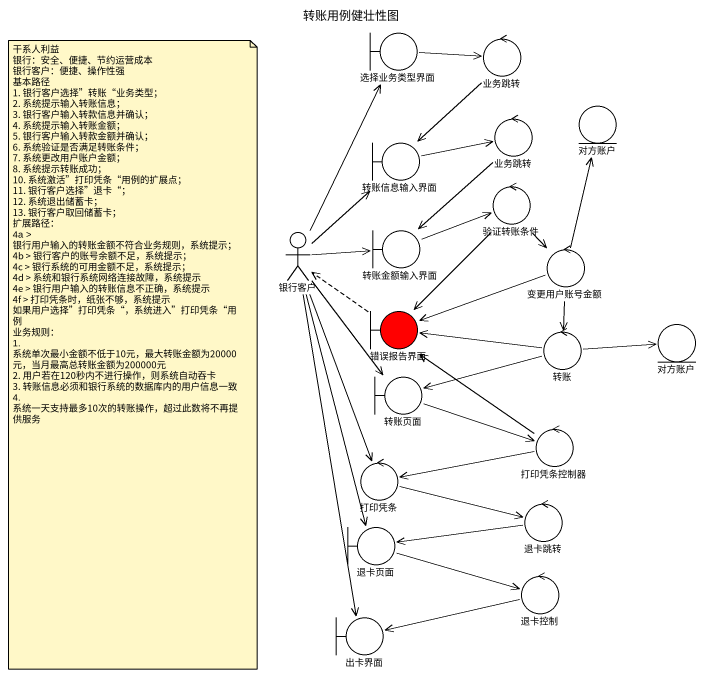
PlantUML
@startuml
title 转账用例健壮性图
boundary 选择业务类型界面
control 业务跳转
control "业务跳转" as 业务跳转_2
entity 对方账户
boundary 转账信息输入界面
control 验证转账条件
actor 银行客户
boundary 转账金额输入界面
control 变更用户账号金额
boundary 错误报告界面 #FF0000
control 转账
entity "对方账户" as 对方账户_2
boundary 转账页面
control 打印凭条控制器
control 打印凭条
control 退卡跳转
boundary 退卡页面
control 退卡控制
boundary 出卡界面
选择业务类型界面 -right-> 业务跳转
业务跳转 --> 转账信息输入界面
业务跳转_2 --> 转账金额输入界面
转账信息输入界面 -right-> 业务跳转_2
验证转账条件 --> 变更用户账号金额
验证转账条件 --> 错误报告界面
银行客户 -up-> 选择业务类型界面
银行客户 -up-> 转账信息输入界面
银行客户 -right-> 转账金额输入界面
银行客户 --> 转账页面
银行客户 --> 打印凭条
银行客户 --> 退卡页面
银行客户 --> 出卡界面
转账金额输入界面 -right-> 验证转账条件
变更用户账号金额 -up-> 对方账户
变更用户账号金额 -left-> 错误报告界面
变更用户账号金额 --> 转账
错误报告界面 .up.> 银行客户
转账 -left-> 错误报告界面
转账 -right-> 对方账户_2
转账 -left-> 转账页面
转账页面 -right-> 打印凭条控制器
打印凭条控制器 -up-> 错误报告界面
打印凭条控制器 -left-> 打印凭条
打印凭条 -right-> 退卡跳转
退卡跳转 -left-> 退卡页面
退卡页面 -right-> 退卡控制
退卡控制 -left-> 出卡界面
note as N1
  干系人利益
  银行：安全、便捷、节约运营成本
  银行客户：便捷、操作性强
  基本路径
  1. 银行客户选择”转账“业务类型；
  2. 系统提示输入转账信息；
  3. 银行客户输入转款信息并确认；
  4. 系统提示输入转账金额；
  5. 银行客户输入转款金额并确认；
  6. 系统验证是否满足转账条件；
  7. 系统更改用户账户金额；
  8. 系统提示转账成功；
  10. 系统激活”打印凭条“用例的扩展点；
  11. 银行客户选择”退卡“；
  12. 系统退出储蓄卡；
  13. 银行客户取回储蓄卡；
  扩展路径：
  4a > 银行用户输入的转账金额不符合业务规则，系统提示；
  4b > 银行客户的账号余额不足，系统提示；
  4c > 银行系统的可用金额不足，系统提示；
  4d > 系统和银行系统网络连接故障，系统提示
  4e > 银行用户输入的转账信息不正确，系统提示
  4f > 打印凭条时，纸张不够，系统提示
  如果用户选择”打印凭条“，系统进入”打印凭条“用例
  业务规则：
  1. 系统单次最小金额不低于10元，最大转账金额为20000元，当月最高总转账金额为200000元
  2. 用户若在120秒内不进行操作，则系统自动吞卡
  3. 转账信息必须和银行系统的数据库内的用户信息一致
  4. 系统一天支持最多10次的转账操作，超过此数将不再提供服务
end note
@enduml
